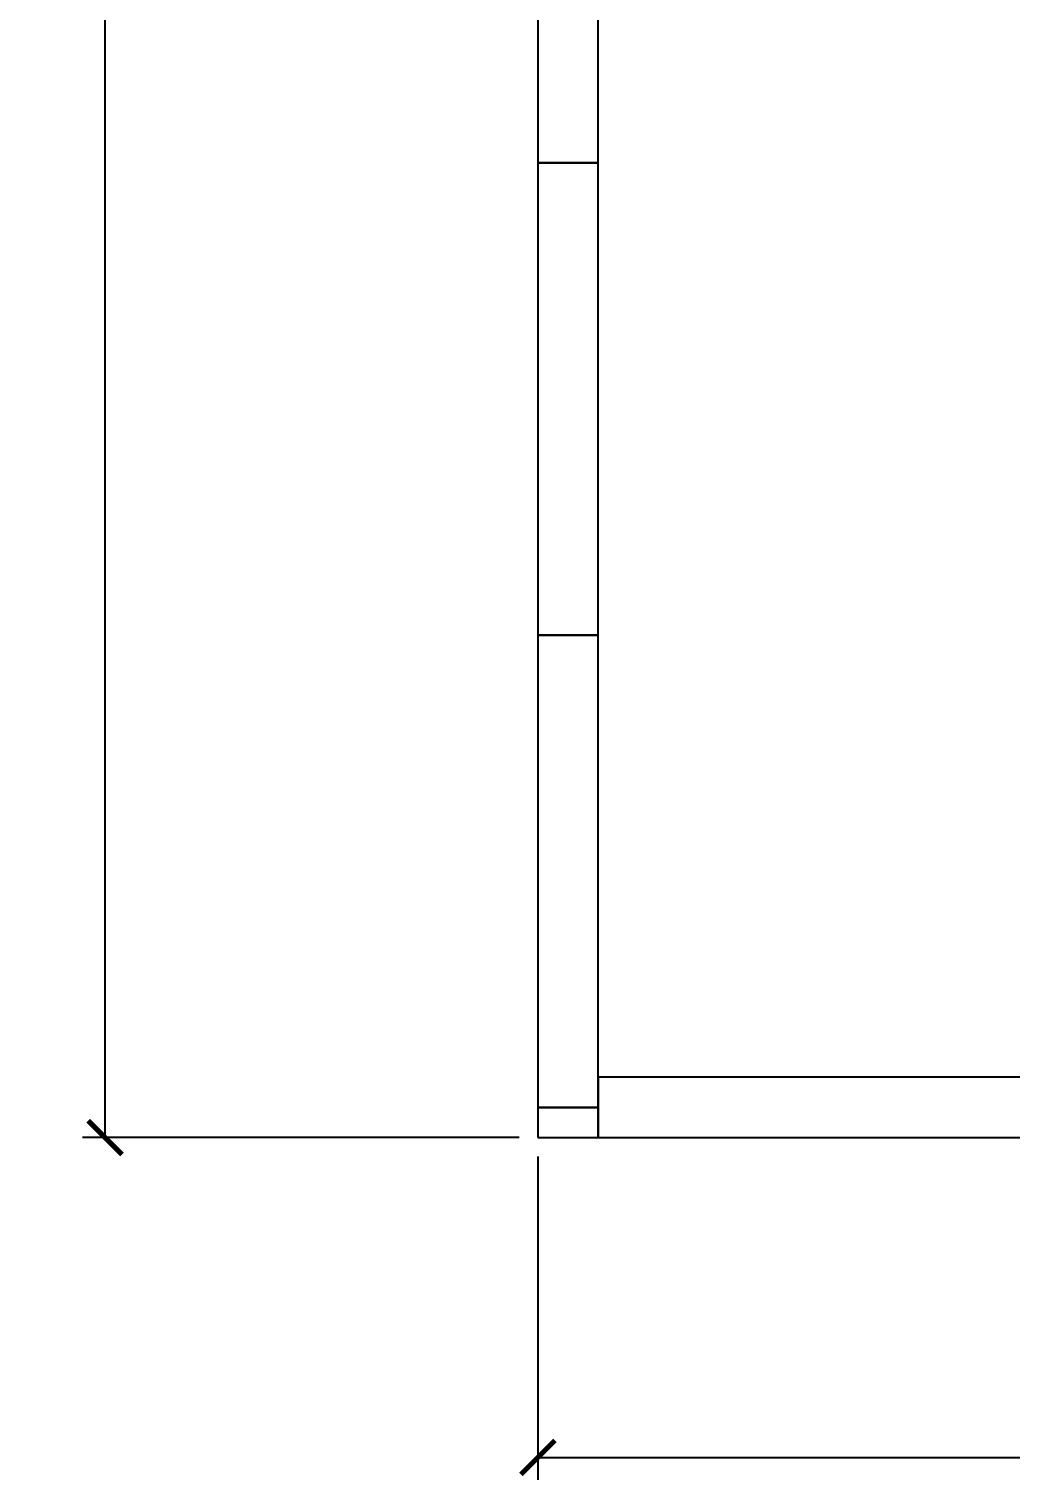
# Model space of a CAD drawing. Header units: centimetres. Extents: x -135 to 5290, y -1327 to 1388.
# Drawn here: x 2764.8 to 3025.7, y -91 to 294.6 of the extents above; entities that cross this region are included whole.
import ezdxf

# ---------------------------------------------------------------- set-up
doc = ezdxf.new("R2010")
doc.units = ezdxf.units.CM
doc.layers.add('MONTAJ_STANDART', color=7, linetype='Continuous')
doc.layers.add('OLCULER', color=7, linetype='Continuous')
doc.styles.add('PORTMAN', font='DejaVuSans.ttf')
doc.dimstyles.new('PORTMAN', dxfattribs={"dimtxt": 14, "dimasz": 9, "dimexe": 6, "dimexo": 5, "dimgap": 4, "dimtad": 1, "dimtxsty": 'PORTMAN', "dimblk": 'ARCHTICK', "dimcen": 2.5, "dimazin": 3, "dimtfac": 0.5, "dimtmove": 2, "dimatfit": 3})

# ---------------------------------------------------------------- blocks, each defined once
blk = doc.blocks.new('BOM_D09_1255p0_DIS_DOLU')
blk.add_lwpolyline([(0, 0), (16, 0), (16, 125.5), (0, 125.5)], close=True)
blk = doc.blocks.new('MNT_BOM_D09_1255p0_DIS_DOLU')
blk.add_blockref('BOM_D09_1255p0_DIS_DOLU', (0, 0))
blk = doc.blocks.new('BOM_B06_DIS_KOSE_160x80')
blk.add_lwpolyline([(0, 0), (16, 0), (16, 8), (0, 8)], close=True)
blk = doc.blocks.new('MNT_BOM_B06_DIS_KOSE_160x80')
blk.add_blockref('BOM_B06_DIS_KOSE_160x80', (0, 0))
blk = doc.blocks.new('_ARCHTICK')
at = {"color": 0, "linetype": 'BYBLOCK', "const_width": 0.15}
blk.add_lwpolyline([(-0.5, -0.5), (0.5, 0.5)], dxfattribs=at)

msp = doc.modelspace()

# ---------------------------------------------------------------- block references
at = {"layer": 'MONTAJ_STANDART'}
for name, p in [('MNT_BOM_D09_1255p0_DIS_DOLU', (2900, 259)), ('MNT_BOM_D09_1255p0_DIS_DOLU', (2900, 133.5)), ('MNT_BOM_D09_1255p0_DIS_DOLU', (2900, 8)), ('MNT_BOM_B06_DIS_KOSE_160x80', (2900, 0))]:
    msp.add_blockref(name, p, dxfattribs=at)
at = {"layer": 'MONTAJ_STANDART', "rotation": 270}
msp.add_blockref('MNT_BOM_D09_1255p0_DIS_DOLU', (2916, 16), dxfattribs=at)

# ---------------------------------------------------------------- dimensions: what is measured, and where the dimension line sits
at = {"layer": 'OLCULER'}
msp.add_linear_dim(base=(2785, 0), p1=(2900, 0), p2=(2900, 1050), angle=90, dimstyle='PORTMAN', override={"dimtxt": 14, "dimasz": 9, "dimexe": 6, "dimexo": 5, "dimdec": 2, "dimzin": 8, "dimdsep": 44}, dxfattribs=at).render()
msp.add_linear_dim(base=(2900, -85), p1=(2900, 0), p2=(4050, 0), dimstyle='PORTMAN', override={"dimtxt": 14, "dimasz": 9, "dimexe": 6, "dimexo": 5, "dimdec": 2, "dimzin": 8, "dimdsep": 44}, dxfattribs=at).render()

doc.saveas('drawing.dxf')
